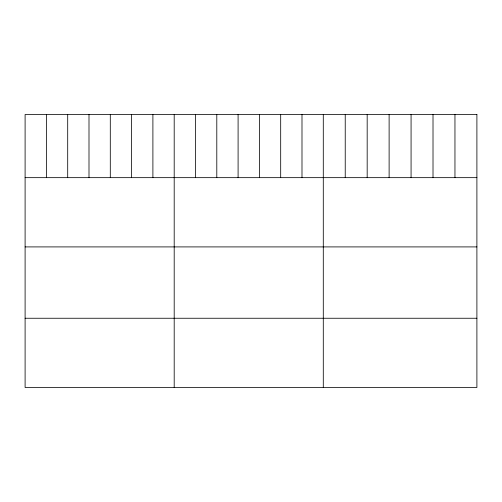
<?xml version="1.0" encoding="UTF-8"?>
<svg xmlns="http://www.w3.org/2000/svg" width="502" height="502" viewBox="0 0 502 502"><rect width="100%" height="100%" fill="white"/><g stroke="black" fill="none" stroke-linecap="round" stroke-linejoin="round"><path stroke-width="0.75" d="M25.1 177.658L476.9 177.658M25.1 246.909L476.9 246.909M25.1 318.249L476.9 318.249M454.956 114.506L454.956 177.658M433.013 114.506L433.013 177.658M411.069 114.506L411.069 177.658M389.119 114.506L389.119 177.658M367.175 114.506L367.175 177.658M345.232 114.506L345.232 177.658M323.288 114.506L323.288 387.494M301.991 114.506L301.991 177.658M280.687 114.506L280.687 177.658M259.39 114.506L259.39 177.658M238.092 114.506L238.092 177.658M216.795 114.506L216.795 177.658M195.491 114.506L195.491 177.658M174.194 114.506L174.194 387.494M152.897 114.506L152.897 177.658M131.593 114.506L131.593 177.658M110.296 114.506L110.296 177.658M88.998 114.506L88.998 177.658M67.701 114.506L67.701 177.658M46.397 114.506L46.397 177.658M476.9 114.506L25.1 114.506L25.1 387.494L476.9 387.494L476.9 114.506"/></g></svg>
